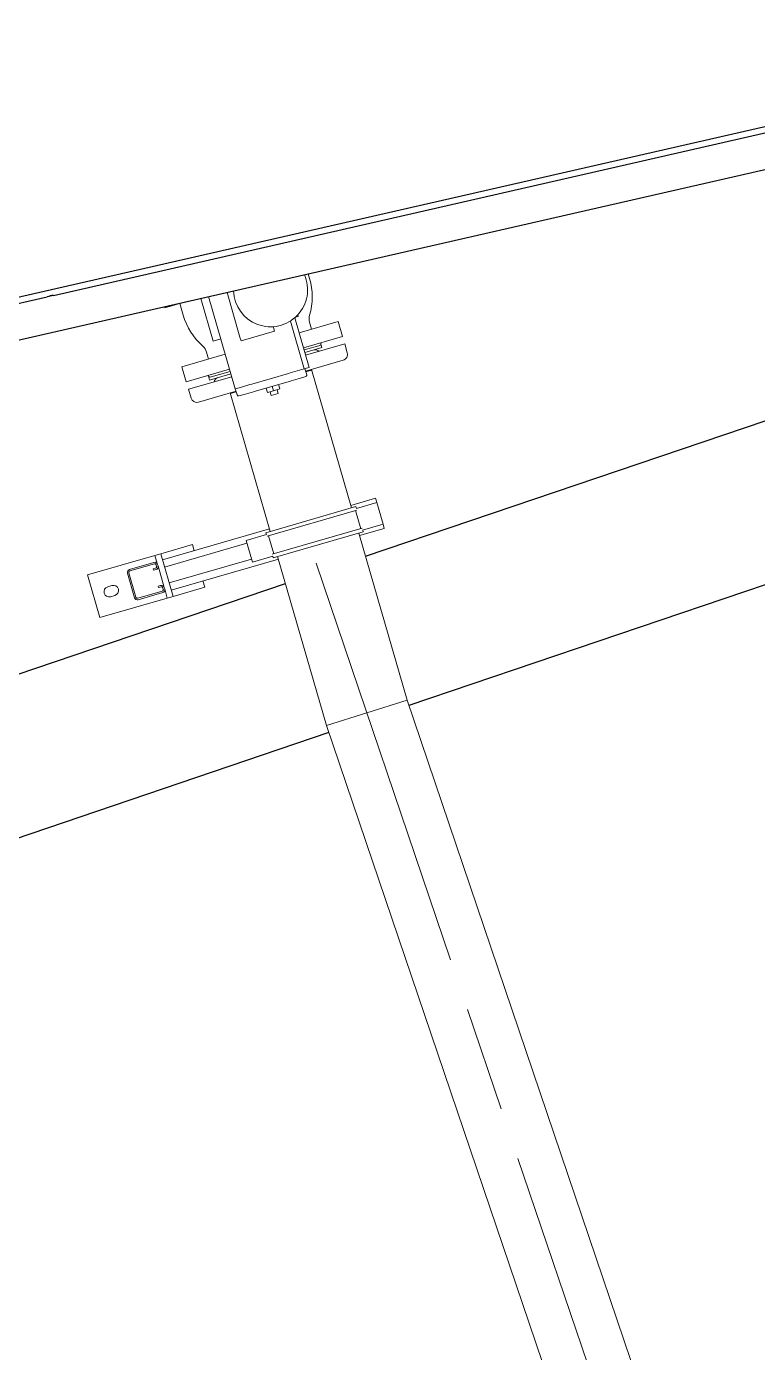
# Model space of a CAD drawing. Header units: millimetres. Extents: x -4172 to 126100, y -2 to 142133.
# Drawn here: x 60345 to 61334, y 6886 to 8679 of the extents above; entities that cross this region are included whole.
import ezdxf

# ---------------------------------------------------------------- set-up
doc = ezdxf.new("R2010")
doc.units = ezdxf.units.MM
doc.header["$LTSCALE"] = 100
doc.linetypes.add('CHAIN', pattern=[0.3543, 0.2362, -0.0295, 0.0591, -0.0295])
doc.layers.add('Centerline', color=7, linetype='Continuous', lineweight=18)
doc.layers.add('Visible', color=7, linetype='Continuous', lineweight=25)
doc.layers.add('P_Biomass (BM)', color=150, linetype='Continuous', lineweight=18, true_color=0x007fff)

msp = doc.modelspace()

# ---------------------------------------------------------------- linework, layer by layer
at = {"layer": 'Centerline', "linetype": 'CHAIN', "ltscale": 23.990969}
msp.add_line((61737.49, 5001.37), (60725.07, 7987.28), dxfattribs=at)
at = {"layer": 'P_Biomass (BM)'}
for p, q in [((60726.1, 8344.19), (60727.91, 8337.93)), ((60532.24, 8298.19), (60560.25, 8306.3)), ((60552.42, 8304.03), (60556.94, 8288.42)), ((60597.31, 8253.27), (60580.6, 8310.95)), ((60591.35, 8313.41), (60627.45, 8188.7)), ((60633.76, 8258.61), (60616.25, 8319.09)), ((60531.78, 8299.8), (60532.24, 8298.19)), ((60727.35, 8217.63), (60707.88, 8284.87)), ((60712.57, 8286.64), (60708.58, 8285.49)), ((60711.94, 8288.81), (60712.57, 8286.64)), ((60635.15, 8253.81), (60680.29, 8266.88)), ((60678.59, 8272.77), (60678.9, 8271.69)), ((60680.29, 8266.88), (60678.9, 8271.69)), ((60720.61, 8215.68), (60701.87, 8280.4)), ((60713.82, 8264.36), (60766.65, 8279.66)), ((60727.85, 8278.83), (60730.63, 8269.23)), ((60766.65, 8279.66), (60772.49, 8259.48)), ((60607.87, 8256.32), (60597.31, 8253.27)), ((60633.76, 8258.61), (60635.15, 8253.81)), ((60719.66, 8244.19), (60772.49, 8259.48)), ((60722.58, 8234.1), (60775.41, 8249.4)), ((60742.59, 8247.7), (60743.42, 8251.07)), ((60775.41, 8249.4), (60778.89, 8237.39)), ((60555.33, 8218.47), (60613.92, 8235.43)), ((60588.57, 8238.5), (60591.35, 8228.9)), ((60720.49, 8241.31), (60743.55, 8247.98)), ((60721.47, 8237.94), (60744.52, 8244.62)), ((60743.55, 8247.98), (60744.52, 8244.62)), ((60555.33, 8218.47), (60561.17, 8198.3)), ((60561.17, 8198.3), (60619.76, 8215.26)), ((60714.45, 8213.89), (60701.74, 8210.21)), ((60714.45, 8213.89), (60701.74, 8210.21)), ((60714.45, 8213.89), (60720.61, 8215.68)), ((60714.45, 8213.89), (60720.61, 8215.68)), ((60720.61, 8215.68), (60725.6, 8217.12)), ((60721.59, 8215.96), (60723.98, 8207.7)), ((60722.52, 8212.74), (60773.43, 8227.48)), ((60722.8, 8211.78), (60730.63, 8214.05)), ((60727.35, 8217.63), (60725.6, 8217.12)), ((60730.35, 8215.01), (60730.63, 8214.05)), ((60784.58, 8027.7), (60730.35, 8215.01)), ((60564.09, 8188.21), (60622.68, 8205.18)), ((60592.74, 8204.31), (60590.24, 8206.71)), ((60591.78, 8204.04), (60620.6, 8212.38)), ((60591.78, 8204.04), (60592.75, 8200.67)), ((60592.75, 8200.67), (60621.57, 8209.02)), ((60649.86, 8195.19), (60647.3, 8194.45)), ((60647.3, 8194.45), (60649.86, 8195.19)), ((60699.18, 8209.47), (60649.86, 8195.19)), ((60699.18, 8209.47), (60649.86, 8195.19)), ((60652.81, 8185.01), (60702.13, 8199.29)), ((60701.74, 8210.21), (60699.18, 8209.47)), ((60699.18, 8209.47), (60701.74, 8210.21)), ((60702.98, 8199.54), (60702.13, 8199.29)), ((60702.98, 8199.54), (60715.69, 8203.22)), ((60722.61, 8205.22), (60715.69, 8203.22)), ((60564.09, 8188.21), (60567.57, 8176.2)), ((60577.48, 8170.74), (60628.39, 8185.48)), ((60620.56, 8183.22), (60620.84, 8182.26)), ((60674.79, 7995.91), (60620.56, 8183.22)), ((60620.84, 8182.26), (60628.66, 8184.52)), ((60627.45, 8188.7), (60634.59, 8190.77)), ((60627.45, 8188.7), (60634.59, 8190.77)), ((60627.45, 8188.7), (60629.85, 8180.44)), ((60639.25, 8181.08), (60632.32, 8179.08)), ((60647.3, 8194.45), (60634.59, 8190.77)), ((60647.3, 8194.45), (60634.59, 8190.77)), ((60639.25, 8181.08), (60651.96, 8184.76)), ((60652.81, 8185.01), (60651.96, 8184.76)), ((60669.11, 8189.73), (60670.84, 8183.77)), ((60670.84, 8183.77), (60679.19, 8186.19)), ((60675.86, 8179.71), (60674.39, 8184.8)), ((60685.47, 8182.49), (60675.86, 8179.71)), ((60677.47, 8192.15), (60679.19, 8186.19)), ((60679.19, 8186.19), (60687.55, 8188.61)), ((60685.47, 8182.49), (60684, 8187.58)), ((60685.83, 8194.57), (60687.55, 8188.61)), ((60783.61, 8031.06), (60817.08, 8040.76)), ((60818.75, 8034.99), (60791.15, 8027)), ((60818.2, 8036.92), (60817.08, 8040.76)), ((60818.2, 8036.92), (60818.75, 8034.99)), ((60827.24, 8005.7), (60818.75, 8034.99)), ((60790.56, 8029.43), (60668.81, 7994.18)), ((60791.84, 8024.6), (60670.31, 7989.41)), ((60789.92, 8024.04), (60797.01, 7999.55)), ((60791.26, 8027.03), (60790.56, 8029.43)), ((60528.92, 7957.32), (60673.82, 7999.27)), ((60798.94, 8000.11), (60677.41, 7964.92)), ((60795.43, 7990.24), (60828.9, 7999.93)), ((60799.63, 7997.7), (60827.24, 8005.7)), ((60827.24, 8005.7), (60827.79, 8003.78)), ((60828.9, 7999.93), (60827.79, 8003.78)), ((60669.62, 7991.81), (60642.01, 7983.82)), ((60642.01, 7983.82), (60650.5, 7954.52)), ((60668.81, 7994.18), (60669.51, 7991.78)), ((60672.24, 7989.97), (60679.33, 7965.47)), ((60800.44, 7995.33), (60678.69, 7960.08)), ((60859.88, 7767.66), (60794.46, 7993.6)), ((60800.44, 7995.33), (60799.74, 7997.74)), ((60518.8, 7963.5), (60427.31, 7937.01)), ((60518.8, 7963.5), (60526.49, 7965.72)), ((60518.8, 7963.5), (60522.35, 7951.25)), ((60569.47, 7978.17), (60526.49, 7965.72)), ((60526.49, 7965.72), (60543.18, 7908.09)), ((60531.73, 7947.62), (60643.15, 7979.88)), ((60571.91, 7969.76), (60569.47, 7978.17)), ((60650.5, 7954.52), (60678.1, 7962.51)), ((60677.99, 7962.48), (60678.69, 7960.08)), ((60517.39, 7953.98), (60484.26, 7944.38)), ((60484.81, 7942.46), (60517.95, 7952.06)), ((60519.65, 7946.2), (60516.29, 7945.23)), ((60516.29, 7945.23), (60516.84, 7943.31)), ((60516.84, 7943.31), (60520.2, 7944.28)), ((60520.43, 7950.69), (60521.01, 7948.68)), ((60522.93, 7949.23), (60522.35, 7951.25)), ((60522.93, 7949.23), (60531.36, 7920.13)), ((60537.93, 7926.2), (60649.36, 7958.46)), ((60540.74, 7916.49), (60685.64, 7958.45)), ((60750.81, 7733.39), (60684.67, 7961.81)), ((60427.31, 7937.01), (60444, 7879.37)), ((60481.53, 7939.43), (60491.12, 7906.29)), ((60493.04, 7906.85), (60483.45, 7939.99)), ((60586.16, 7920.54), (60583.73, 7928.94)), ((60454.84, 7921.03), (60460.6, 7922.7)), ((60464.5, 7909.25), (60458.73, 7907.58)), ((60528.66, 7915.08), (60495.52, 7905.48)), ((60496.08, 7903.56), (60529.22, 7913.16)), ((60526.41, 7922.86), (60523.04, 7921.89)), ((60523.04, 7921.89), (60523.6, 7919.96)), ((60523.6, 7919.96), (60526.96, 7920.94)), ((60529.44, 7919.57), (60530.02, 7917.56)), ((60531.95, 7918.11), (60531.36, 7920.13)), ((60531.95, 7918.11), (60535.49, 7905.86)), ((60543.18, 7908.09), (60586.16, 7920.54)), ((60444, 7879.37), (60535.49, 7905.86)), ((60535.49, 7905.86), (60543.18, 7908.09)), ((60805.34, 7750.52), (60859.88, 7767.66)), ((61441.92, 6051.05), (60859.88, 7767.66)), ((60750.81, 7733.39), (60805.34, 7750.52)), ((61333.68, 6014.34), (60750.81, 7733.39))]:
    msp.add_line(p, q, dxfattribs=at)
for centre, radius, start, end in [((60675.13, 8322.65), 50, 181.7397, 24.00018), ((60642.42, 8313.18), 89, 343.72528, 16.14874), ((60642.42, 8313.18), 89, 196.14874, 228.57221), ((60744.03, 8283.52), 16.84, 163.72528, 196.14874), ((60572.39, 8233.82), 16.84, 16.14874, 48.57221), ((60735.42, 8234.7), 7, 41.52568, 106.14874), ((60771.2, 8235.17), 8, 286.14874, 16.14874), ((60605.75, 8197.15), 7, 106.14874, 170.77181), ((60722.06, 8207.14), 2, 286.14874, 16.14874), ((60631.77, 8181), 2, 196.14874, 286.14874), ((60575.25, 8178.43), 8, 196.14874, 286.14874), ((60485.37, 7940.54), 4, 106.14874, 196.14874), ((60518.51, 7950.14), 4, 16.14874, 106.14874), ((60518.51, 7950.14), 2, 16.14874, 106.14874), ((60519.09, 7948.12), 2, 286.14874, 16.14874), ((60519.09, 7948.12), 4, 286.14874, 16.14874), ((60485.37, 7940.54), 2, 106.14874, 196.14874), ((60456.79, 7914.31), 7, 106.14874, 286.14874), ((60462.55, 7915.98), 7, 286.14874, 106.14874), ((60527.52, 7919.02), 4, 16.14874, 106.14874), ((60527.52, 7919.02), 2, 16.14874, 106.14874), ((60528.1, 7917), 2, 286.14874, 16.14874), ((60528.1, 7917), 4, 286.14874, 16.14874), ((60494.96, 7907.4), 4, 196.14874, 286.14874), ((60494.96, 7907.4), 2, 196.14874, 286.14874)]:
    msp.add_arc(centre, radius, start, end, dxfattribs=at)
at = {"layer": 'Visible'}
for p, q in [((58843.04, 7972.1), (61951.76, 8682.37)), ((60381.56, 8314.99), (61961.83, 8676.05)), ((58851.29, 7915.84), (62019.65, 8639.74)), ((58820.93, 7958.42), (60372.96, 8313.03)), ((60381.56, 8314.99), (60372.96, 8313.03)), ((60803.5, 7962.36), (61473.13, 8189.41)), ((61509.31, 7979.94), (60862.29, 7760.55)), ((59861.91, 7643.1), (60695.15, 7925.62)), ((60754.04, 7723.85), (59929.34, 7444.22))]:
    msp.add_line(p, q, dxfattribs=at)
msp.add_arc((60382.55, 8290.86), 24.15, 92.34187, 113.398, dxfattribs=at)

doc.saveas('drawing.dxf')
